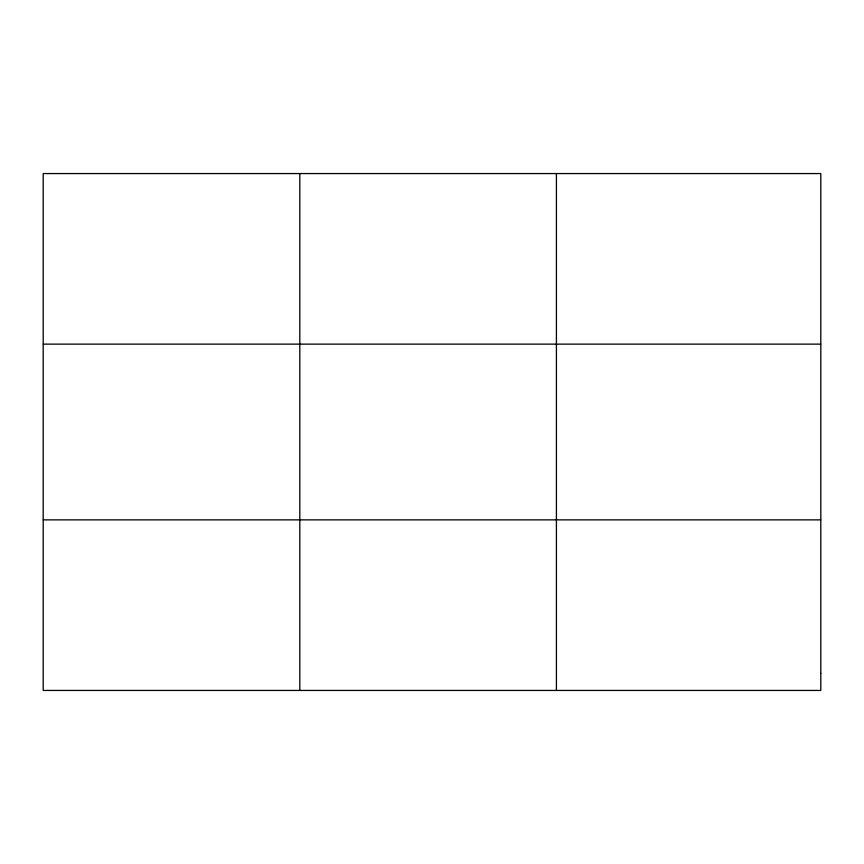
<?xml version="1.0" encoding="UTF-8"?>
<svg xmlns="http://www.w3.org/2000/svg" width="864" height="864" viewBox="0 0 864 864"><rect width="100%" height="100%" fill="white"/><g stroke="black" fill="none" stroke-linecap="round" stroke-linejoin="round"><path stroke-width="1.3" d="M299.808 173.556L299.808 690.444M556.416 173.556L556.416 690.444M43.2 344.131L820.8 344.131M43.2 519.869L820.8 519.869M820.8 673.391L820.8 690.444L43.2 690.444L43.2 173.556L820.8 173.556L820.8 673.391"/></g></svg>
